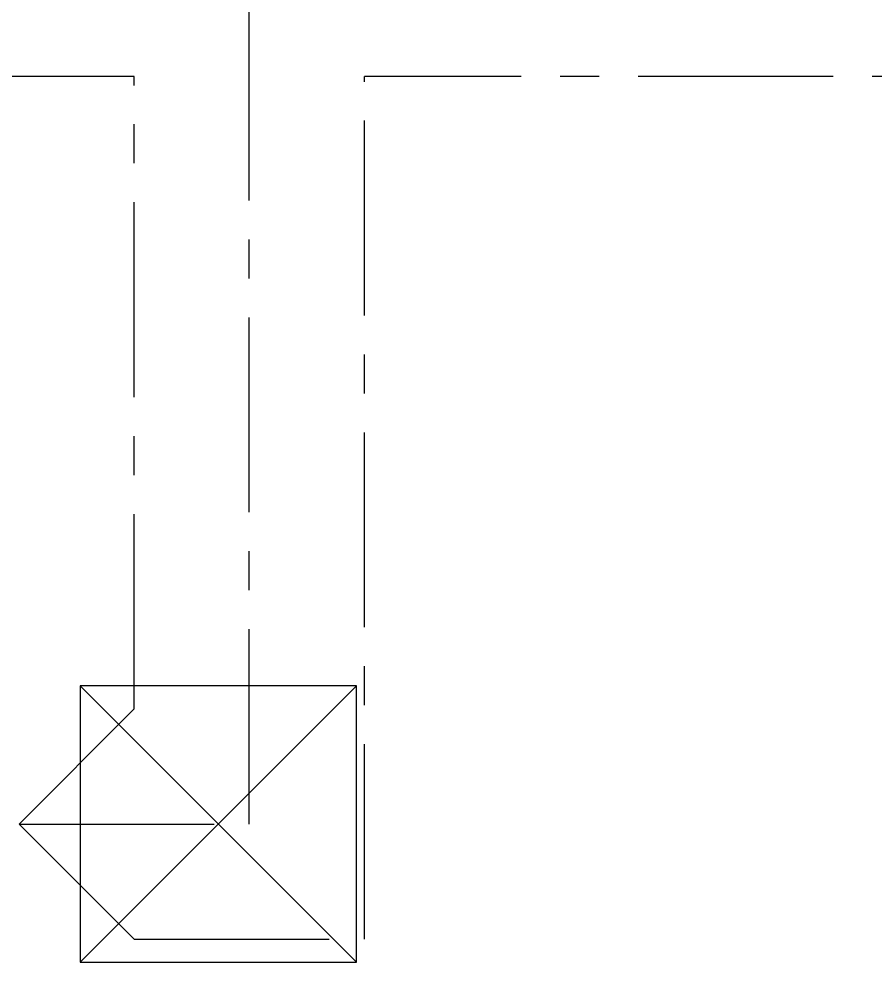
# Model space of a CAD drawing. Header units: millimetres. Extents: x 0 to 504600, y 0 to 118800.
# Drawn here: x 104405 to 105800, y 56550 to 58086 of the extents above; entities that cross this region are included whole.
import ezdxf

# ---------------------------------------------------------------- set-up
doc = ezdxf.new("R2010")
doc.units = ezdxf.units.MM
doc.header["$LTSCALE"] = 200
doc.linetypes.add('CENTER', pattern=[50.8, 31.75, -6.35, 6.35, -6.35])
for name, color, linetype in [('LG-AIRCON', 240, 'Continuous'), ('제어선', 6, 'Continuous'), ('통신선', 150, 'Continuous')]:
    doc.layers.add(name, color=color, linetype=linetype)

# ---------------------------------------------------------------- blocks, each defined once
blk = doc.blocks.new('실내기점검구')
at = {"layer": 'LG-AIRCON', "color": 5, "ltscale": 3}
for p, q in [((0, 450), (450, 0)), ((450, 450), (0, 0))]:
    blk.add_line(p, q, dxfattribs=at)
at = {"layer": 'LG-AIRCON', "color": 7, "ltscale": 3}
blk.add_lwpolyline([(450, 450), (0, 450), (0, 0), (450, 0)], close=True, dxfattribs=at)

msp = doc.modelspace()

# ---------------------------------------------------------------- linework, layer by layer
at = {"layer": '제어선', "linetype": 'CENTER', "ltscale": 0.05}
for p, q in [((104593.1, 57992.7), (102317.5, 57992.7)), ((104593.1, 56962.1), (104593.1, 57992.7)), ((107255.6, 57992.7), (104968.1, 57992.7)), ((104968.1, 56587.1), (104968.1, 57992.7)), ((104405.6, 56774.6), (104593.1, 56962.1)), ((104405.6, 56774.6), (104593.1, 56587.1)), ((104593.1, 56587.1), (104968.1, 56587.1))]:
    msp.add_line(p, q, dxfattribs=at)
at = {"layer": '통신선', "color": 150, "linetype": 'CENTER', "ltscale": 0.05}
for p, q in [((104780.6, 56774.6), (104780.6, 58367.7)), ((104405.6, 56774.6), (104780.6, 56774.6))]:
    msp.add_line(p, q, dxfattribs=at)

# ---------------------------------------------------------------- block references
at = {"layer": 'LG-AIRCON', "color": 8}
msp.add_blockref('실내기점검구', (104505, 56549.6), dxfattribs=at)

doc.saveas('drawing.dxf')
